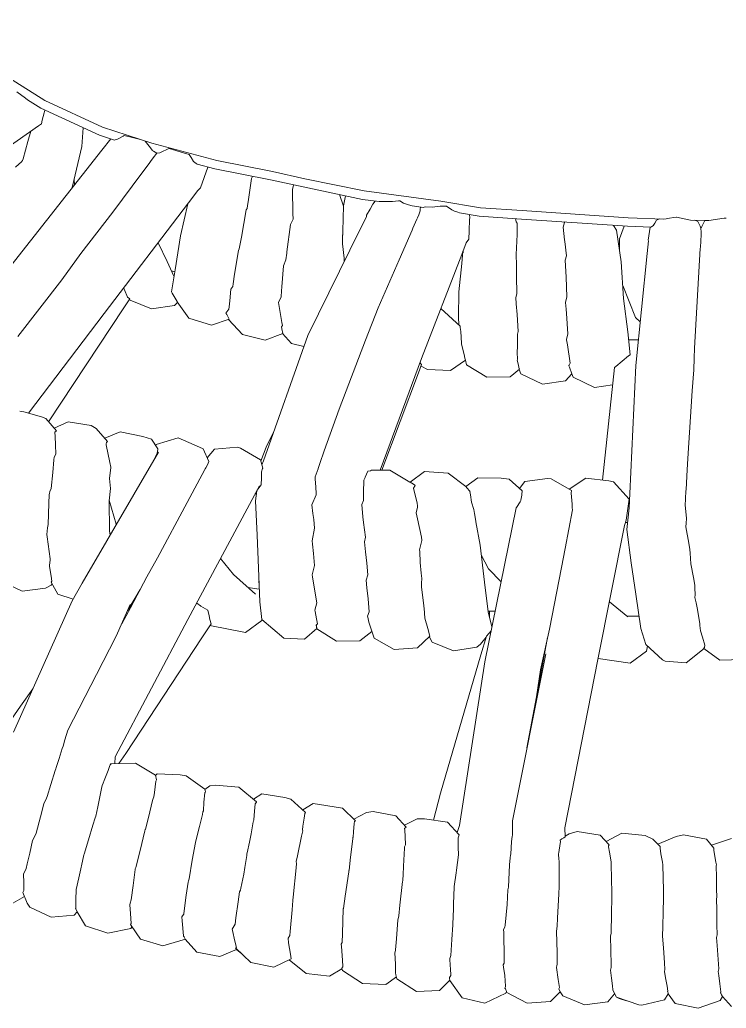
# Model space of a CAD drawing. Header units: centimetres. Extents: x 5488 to 20269, y -31398 to -19684.
# Drawn here: x 16846.14 to 16859.23, y -23191.35 to -23173.01 of the extents above; entities that cross this region are included whole.
import ezdxf

# ---------------------------------------------------------------- set-up
doc = ezdxf.new("R2010")
doc.units = ezdxf.units.CM
doc.layers.add('xxx_Auto_Tefris_Tefris', color=32, linetype='Continuous', lineweight=15)

# ---------------------------------------------------------------- blocks, each defined once
blk = doc.blocks.new('trtetre')
at = {"color": 0, "linetype": 'ByBlock'}
for points in [[(429.103, 79.625), (428.694, 79.484)], [(429.103, 79.625), (429.53, 79.537)], [(428.488, 79.593), (428.654, 79.406)], [(428.653, 79.405), (428.694, 79.484)], [(429.53, 79.537), (429.659, 79.36)], [(429.658, 79.358), (429.73, 79.466)], [(429.73, 79.466), (430.151, 79.566)], [(430.151, 79.566), (430.207, 79.564)], [(430.617, 79.422), (430.207, 79.564)], [(430.57, 79.447), (430.431, 79.487)], [(430.57, 79.447), (430.617, 79.422)], [(430.617, 79.422), (430.689, 79.292)], [(430.654, 79.355), (430.781, 79.505)], [(430.781, 79.505), (431.212, 79.563)], [(431.212, 79.563), (431.612, 79.394)], [(431.661, 79.322), (431.844, 79.5)], [(431.844, 79.5), (432.276, 79.53)], [(432.276, 79.53), (432.662, 79.326)], [(432.67, 79.347), (433.06, 79.53)], [(433.06, 79.53), (433.478, 79.434)], [(433.478, 79.434), (433.708, 79.111)], [(428.669, 79.374), (428.653, 79.405)], [(428.685, 79.345), (428.669, 79.374)], [(428.688, 79.337), (428.684, 79.322)], [(428.703, 79.173), (428.684, 79.322)], [(428.685, 79.345), (428.688, 79.337)], [(429.661, 79.341), (429.658, 79.358)], [(429.668, 79.325), (429.661, 79.341)], [(429.671, 79.317), (429.665, 79.307)], [(429.681, 79.218), (429.665, 79.307)], [(429.668, 79.325), (429.67, 79.317)], [(430.689, 79.292), (430.686, 79.284)], [(430.695, 79.208), (430.686, 79.284)], [(431.612, 79.394), (431.664, 79.318)], [(431.688, 79.264), (431.664, 79.318)], [(431.683, 79.253), (431.677, 79.242)], [(431.697, 79.093), (431.677, 79.242)], [(431.688, 79.264), (431.683, 79.253)], [(432.657, 79.313), (432.67, 79.347)], [(432.677, 79.265), (432.657, 79.313)], [(432.675, 79.223), (432.679, 79.24)], [(432.677, 79.265), (432.681, 79.259)], [(432.69, 79.25), (432.679, 79.24)], [(432.681, 79.259), (432.69, 79.25)], [(433.705, 79.107), (433.898, 79.293)], [(433.898, 79.293), (434.327, 79.315)], [(434.327, 79.315), (434.688, 79.081)], [(428.722, 79.018), (428.703, 79.173)], [(429.707, 79.061), (429.681, 79.218)], [(429.707, 79.061), (429.726, 78.943)], [(430.711, 79.068), (430.695, 79.208)], [(430.711, 79.068), (430.729, 78.92)], [(431.697, 79.093), (431.728, 78.87)], [(432.675, 79.223), (432.674, 79.216)], [(432.69, 79.018), (432.674, 79.216)], [(433.715, 79.056), (433.691, 79.016)], [(433.712, 79.079), (433.705, 79.107)], [(433.712, 79.079), (433.715, 79.069)], [(433.715, 79.069), (433.715, 79.056)], [(434.688, 79.081), (434.701, 79.028)], [(434.697, 79.044), (434.895, 79.185)], [(434.895, 79.185), (435.329, 79.166)], [(435.329, 79.166), (435.697, 78.927)], [(428.722, 79.018), (428.731, 78.946)], [(428.731, 78.946), (428.723, 78.896)], [(428.736, 78.721), (428.723, 78.896)], [(429.726, 78.943), (429.721, 78.904)], [(429.731, 78.78), (429.721, 78.904)], [(430.729, 78.92), (430.719, 78.871)], [(430.72, 78.821), (430.719, 78.871)], [(431.728, 78.87), (431.722, 78.833)], [(432.69, 79.017), (432.711, 78.865)], [(433.697, 78.886), (433.691, 79.016)], [(433.697, 78.886), (433.7, 78.841)], [(434.706, 79.004), (434.701, 79.028)], [(434.706, 79.004), (434.714, 78.968)], [(434.714, 78.969), (434.712, 78.965)], [(434.712, 78.958), (434.712, 78.965)], [(434.717, 78.806), (434.712, 78.958)], [(435.711, 78.882), (435.693, 78.858)], [(435.697, 78.927), (435.713, 78.885)], [(435.709, 78.896), (435.939, 79.029)], [(435.711, 78.882), (435.713, 78.885)], [(435.939, 79.029), (436.37, 78.979)], [(436.37, 78.979), (436.686, 78.725)], [(428.753, 78.458), (428.736, 78.721)], [(429.749, 78.507), (429.731, 78.78)], [(430.723, 78.546), (430.72, 78.821)], [(431.722, 78.833), (431.719, 78.812)], [(431.721, 78.594), (431.719, 78.812)], [(432.698, 78.695), (432.7, 78.775)], [(432.698, 78.695), (432.709, 78.219)], [(432.7, 78.779), (432.701, 78.788)], [(432.7, 78.779), (432.7, 78.775)], [(432.717, 78.819), (432.701, 78.788)], [(432.711, 78.865), (432.717, 78.819)], [(433.706, 78.703), (433.689, 78.649)], [(433.7, 78.841), (433.706, 78.703)], [(434.717, 78.806), (434.725, 78.596)], [(435.693, 78.858), (435.69, 78.853)], [(435.694, 78.85), (435.69, 78.853)], [(435.697, 78.73), (435.694, 78.85)], [(435.697, 78.73), (435.717, 78.477)], [(436.97, 78.862), (436.647, 78.706)], [(436.659, 78.622), (436.647, 78.706)], [(436.97, 78.862), (437.395, 78.779)], [(437.395, 78.779), (437.682, 78.507)], [(429.749, 78.507), (429.766, 78.29)], [(430.723, 78.546), (430.729, 78.285)], [(431.721, 78.594), (431.729, 78.194)], [(433.676, 78.449), (433.689, 78.649)], [(434.696, 78.34), (434.712, 78.539)], [(434.714, 78.552), (434.712, 78.539)], [(434.725, 78.596), (434.714, 78.552)], [(436.659, 78.622), (436.696, 78.414)], [(437.566, 78.617), (437.662, 78.532)], [(437.661, 78.532), (437.97, 78.665)], [(437.666, 78.525), (437.661, 78.532)], [(437.682, 78.507), (437.664, 78.495)], [(437.666, 78.525), (437.675, 78.514)], [(438.395, 78.586), (437.97, 78.665)], [(438.395, 78.586), (438.613, 78.341)], [(428.753, 78.458), (428.763, 78.314)], [(433.671, 78.351), (433.655, 78.08)], [(433.676, 78.449), (433.671, 78.351)], [(434.696, 78.34), (434.67, 77.982)], [(435.7, 78.238), (435.706, 78.403)], [(435.72, 78.433), (435.706, 78.403)], [(435.717, 78.477), (435.72, 78.433)], [(436.705, 78.327), (436.672, 78.274)], [(436.696, 78.414), (436.705, 78.327)], [(437.691, 78.378), (437.664, 78.495)], [(437.691, 78.378), (437.738, 78.185)], [(438.608, 78.346), (439.026, 78.465)], [(438.613, 78.341), (438.63, 78.309)], [(439.026, 78.465), (439.442, 78.344)], [(439.442, 78.344), (439.618, 78.092)], [(428.763, 78.314), (428.754, 78.265)], [(428.757, 78.077), (428.754, 78.265)], [(429.759, 78.111), (429.765, 78.288)], [(429.766, 78.29), (429.765, 78.288)], [(430.711, 77.877), (430.718, 78.217)], [(430.729, 78.285), (430.718, 78.231)], [(430.718, 78.217), (430.718, 78.231)], [(431.717, 78.101), (431.729, 78.194)], [(432.71, 78.162), (432.688, 78.122)], [(432.709, 78.219), (432.71, 78.162)], [(435.7, 78.238), (435.686, 77.781)], [(436.665, 78.203), (436.631, 77.8)], [(436.665, 78.203), (436.672, 78.274)], [(437.744, 78.155), (437.688, 78.068)], [(437.738, 78.185), (437.744, 78.155)], [(438.63, 78.309), (438.632, 78.301)], [(438.646, 78.285), (438.632, 78.301)], [(438.646, 78.281), (438.646, 78.285)], [(438.646, 78.281), (438.669, 78.005)], [(439.603, 78.114), (439.624, 78.144)], [(439.624, 78.144), (440.047, 78.235)], [(440.047, 78.235), (440.46, 78.097)], [(428.76, 77.803), (428.757, 78.077)], [(429.751, 77.834), (429.759, 78.111)], [(431.709, 77.954), (431.686, 77.499)], [(431.709, 77.954), (431.717, 78.101)], [(432.684, 78.085), (432.648, 77.7)], [(432.684, 78.085), (432.688, 78.122)], [(433.642, 77.778), (433.652, 78.068)], [(433.655, 78.08), (433.652, 78.068)], [(434.67, 77.982), (434.66, 77.943)], [(437.673, 77.95), (437.688, 78.068)], [(438.669, 78.005), (438.675, 77.931)], [(439.625, 78.071), (439.614, 78.053)], [(439.629, 77.869), (439.614, 78.053)], [(439.626, 78.072), (439.618, 78.092)], [(440.46, 78.097), (440.616, 77.833)], [(428.76, 77.803), (428.763, 77.588)], [(429.751, 77.834), (429.745, 77.583)], [(430.711, 77.877), (430.707, 77.558)], [(433.642, 77.778), (433.64, 77.685)], [(434.632, 77.712), (434.655, 77.91)], [(434.655, 77.91), (434.66, 77.943)], [(435.648, 77.547), (435.682, 77.772)], [(435.686, 77.779), (435.682, 77.772)], [(435.686, 77.78), (435.686, 77.779)], [(436.631, 77.8), (436.619, 77.627)], [(437.673, 77.95), (437.631, 77.653)], [(438.593, 77.528), (438.64, 77.869)], [(438.642, 77.877), (438.64, 77.869)], [(438.642, 77.877), (438.645, 77.888)], [(438.675, 77.931), (438.645, 77.888)], [(439.64, 77.704), (439.629, 77.869)], [(440.615, 77.833), (440.67, 77.898)], [(440.616, 77.833), (440.67, 77.898)], [(440.636, 77.791), (440.616, 77.833)], [(440.641, 77.78), (440.636, 77.79)], [(440.639, 77.561), (440.642, 77.767)], [(440.641, 77.78), (440.645, 77.773)], [(440.645, 77.773), (440.642, 77.767)], [(440.67, 77.898), (441.1, 77.933)], [(441.1, 77.933), (441.494, 77.748)], [(428.763, 77.588), (428.761, 77.573)], [(432.639, 77.567), (432.648, 77.7)], [(433.64, 77.685), (433.629, 77.378)], [(434.632, 77.712), (434.583, 77.273)], [(436.61, 77.565), (436.616, 77.622)], [(436.619, 77.627), (436.616, 77.622)], [(437.631, 77.653), (437.609, 77.465)], [(439.58, 77.349), (439.615, 77.616)], [(439.632, 77.677), (439.615, 77.616)], [(439.632, 77.677), (439.64, 77.704)], [(441.494, 77.748), (441.543, 77.677)], [(441.543, 77.677), (441.624, 77.475)], [(441.593, 77.55), (441.85, 77.702)], [(428.762, 77.402), (428.761, 77.573)], [(428.765, 77.192), (428.762, 77.402)], [(429.747, 77.571), (429.745, 77.583)], [(429.749, 77.449), (429.747, 77.571)], [(429.756, 77.193), (429.749, 77.449)], [(430.707, 77.558), (430.702, 77.522)], [(430.702, 77.504), (430.702, 77.522)], [(430.712, 77.204), (430.702, 77.504)], [(431.683, 77.387), (431.687, 77.481)], [(431.687, 77.481), (431.686, 77.499)], [(432.624, 77.404), (432.619, 77.379)], [(432.624, 77.404), (432.63, 77.427)], [(432.63, 77.427), (432.639, 77.567)], [(435.648, 77.547), (435.581, 77.092)], [(436.61, 77.565), (436.556, 77.017)], [(437.583, 77.399), (437.59, 77.433)], [(437.609, 77.465), (437.59, 77.433)], [(438.56, 77.285), (438.593, 77.528)], [(440.634, 77.413), (440.626, 77.394)], [(440.636, 77.474), (440.634, 77.413)], [(440.636, 77.474), (440.639, 77.561)], [(441.624, 77.475), (441.607, 77.439)], [(441.608, 77.376), (441.607, 77.439)], [(431.682, 77.305), (431.68, 76.912)], [(431.682, 77.305), (431.683, 77.387)], [(432.599, 76.964), (432.619, 77.379)], [(433.591, 77.113), (433.626, 77.369)], [(433.629, 77.378), (433.626, 77.369)], [(434.574, 77.149), (434.577, 77.241)], [(434.579, 77.246), (434.577, 77.241)], [(434.581, 77.263), (434.579, 77.246)], [(434.583, 77.273), (434.581, 77.263)], [(437.583, 77.399), (437.529, 77.136)], [(438.482, 76.88), (438.542, 77.222)], [(438.553, 77.263), (438.542, 77.222)], [(438.553, 77.263), (438.56, 77.285)], [(439.542, 77.053), (439.58, 77.349)], [(440.562, 77.095), (440.626, 77.394)], [(441.608, 77.293), (441.608, 77.376)], [(441.608, 77.293), (441.609, 77.137)], [(428.765, 77.192), (428.768, 76.985)], [(429.756, 77.193), (429.762, 76.975)], [(430.712, 77.204), (430.72, 76.971)], [(433.584, 77.061), (433.548, 76.778)], [(433.591, 77.113), (433.584, 77.061)], [(434.565, 76.986), (434.574, 77.151)], [(435.554, 76.875), (435.577, 77.07)], [(435.581, 77.092), (435.578, 77.07)], [(437.509, 77.013), (437.529, 77.136)], [(439.54, 77.041), (439.529, 77.011)], [(439.542, 77.053), (439.54, 77.041)], [(440.519, 76.897), (440.562, 77.095)], [(441.609, 77.137), (441.561, 77.03)], [(428.768, 76.985), (428.764, 76.966)], [(428.774, 76.912), (428.764, 76.966)], [(428.799, 76.773), (428.774, 76.912)], [(429.762, 76.975), (429.761, 76.966)], [(429.768, 76.917), (429.761, 76.966)], [(429.795, 76.758), (429.768, 76.917)], [(430.717, 76.934), (430.715, 76.911)], [(430.748, 76.729), (430.715, 76.911)], [(430.72, 76.971), (430.717, 76.934)], [(431.682, 76.891), (431.68, 76.912)], [(431.685, 76.864), (431.682, 76.891)], [(431.693, 76.759), (431.685, 76.864)], [(432.592, 76.832), (432.599, 76.964)], [(434.565, 76.986), (434.549, 76.655)], [(435.554, 76.875), (435.509, 76.477)], [(436.533, 76.798), (436.555, 76.904)], [(436.556, 77.017), (436.548, 76.939)], [(436.555, 76.904), (436.548, 76.939)], [(437.473, 76.792), (437.509, 77.013)], [(438.424, 76.547), (438.482, 76.88)], [(439.451, 76.701), (439.529, 77.011)], [(440.519, 76.897), (440.493, 76.779)], [(441.496, 76.747), (441.543, 76.948)], [(441.543, 76.948), (441.561, 77.03)], [(428.799, 76.773), (428.815, 76.69)], [(428.815, 76.69), (428.813, 76.66)], [(429.795, 76.758), (429.811, 76.655)], [(430.748, 76.729), (430.766, 76.628)], [(431.689, 76.733), (431.664, 76.567)], [(431.689, 76.733), (431.693, 76.759)], [(432.562, 76.53), (432.579, 76.769)], [(432.582, 76.786), (432.579, 76.769)], [(432.582, 76.786), (432.592, 76.832)], [(433.55, 76.77), (433.548, 76.778)], [(433.551, 76.645), (433.55, 76.77)], [(436.533, 76.798), (436.458, 76.434)], [(437.42, 76.543), (437.466, 76.741)], [(437.466, 76.741), (437.469, 76.762)], [(437.473, 76.792), (437.469, 76.762)], [(439.361, 76.334), (439.451, 76.701)], [(440.406, 76.5), (440.487, 76.765)], [(440.493, 76.779), (440.487, 76.765)], [(441.496, 76.747), (441.442, 76.511)], [(428.484, 76.478), (428.858, 76.598)], [(428.813, 76.66), (428.813, 76.652)], [(428.813, 76.652), (428.952, 76.485)], [(429.375, 76.406), (428.952, 76.485)], [(429.515, 76.439), (429.853, 76.581)], [(429.811, 76.654), (429.811, 76.63)], [(429.811, 76.63), (429.811, 76.624)], [(429.811, 76.624), (429.945, 76.485)], [(429.945, 76.485), (430.088, 76.422)], [(430.811, 76.528), (430.518, 76.375)], [(430.768, 76.614), (430.752, 76.59)], [(430.752, 76.59), (430.923, 76.412)], [(430.766, 76.628), (430.767, 76.623)], [(430.767, 76.623), (430.768, 76.614)], [(431.63, 76.482), (431.664, 76.504)], [(431.664, 76.567), (431.658, 76.537)], [(431.664, 76.504), (431.658, 76.537)], [(432.555, 76.438), (432.562, 76.53)], [(433.551, 76.645), (433.551, 76.582)], [(433.551, 76.582), (433.551, 76.462)], [(434.548, 76.627), (434.528, 76.595)], [(434.537, 76.439), (434.528, 76.595)], [(434.549, 76.644), (434.548, 76.627)], [(434.549, 76.655), (434.549, 76.644)], [(437.42, 76.543), (437.393, 76.386)], [(438.348, 76.251), (438.414, 76.521)], [(438.424, 76.547), (438.414, 76.521)], [(440.323, 76.227), (440.406, 76.5)], [(441.442, 76.511), (441.382, 76.396)], [(429.375, 76.406), (429.515, 76.439)], [(430.088, 76.422), (430.518, 76.375)], [(430.923, 76.412), (431.346, 76.346)], [(431.346, 76.346), (431.494, 76.389)], [(431.494, 76.389), (431.57, 76.429)], [(431.597, 76.462), (431.569, 76.442)], [(431.569, 76.442), (431.578, 76.277)], [(431.63, 76.482), (431.597, 76.462)], [(432.547, 76.411), (432.544, 76.401)], [(432.546, 76.166), (432.544, 76.401)], [(432.547, 76.411), (432.555, 76.438)], [(433.573, 76.367), (433.527, 76.232)], [(433.551, 76.462), (433.533, 76.41)], [(433.533, 76.41), (433.754, 76.175)], [(434.537, 76.439), (434.544, 76.318)], [(434.544, 76.318), (434.546, 76.289)], [(435.492, 76.35), (435.48, 76.194)], [(435.492, 76.35), (435.501, 76.452)], [(435.507, 76.459), (435.501, 76.452)], [(435.509, 76.477), (435.507, 76.459)], [(436.431, 76.249), (436.441, 76.313)], [(436.458, 76.434), (436.436, 76.331)], [(436.441, 76.313), (436.436, 76.331)], [(437.393, 76.386), (437.354, 76.168)], [(439.296, 76.085), (439.35, 76.301)], [(439.355, 76.311), (439.35, 76.301)], [(439.361, 76.334), (439.355, 76.311)], [(441.296, 76.075), (441.376, 76.374)], [(441.376, 76.374), (441.382, 76.396)], [(431.578, 76.277), (430.964, 73.155)], [(432.548, 76.146), (431.931, 73.047)], [(432.547, 76.161), (432.549, 76.148)], [(432.549, 76.148), (432.548, 76.146)], [(433.527, 76.232), (433.062, 73.198)], [(433.754, 76.175), (434.18, 76.111)], [(434.009, 76.136), (433.878, 75.635)], [(434.312, 76.111), (434.548, 76.23)], [(434.546, 76.289), (434.517, 76.264)], [(434.517, 76.264), (434.706, 76.055)], [(435.252, 75.994), (435.485, 76.118)], [(435.477, 76.162), (435.458, 76.145)], [(435.458, 76.145), (435.695, 75.911)], [(435.48, 76.194), (435.477, 76.162)], [(436.431, 76.249), (436.408, 76.095)], [(437.342, 76.126), (437.332, 75.97)], [(437.342, 76.126), (437.345, 76.151)], [(437.354, 76.168), (437.345, 76.151)], [(438.294, 76.03), (438.348, 76.251)], [(440.323, 76.227), (440.282, 76.092)], [(434.18, 76.111), (434.312, 76.111)], [(434.706, 76.055), (435.131, 75.972)], [(435.131, 75.972), (435.252, 75.994)], [(436.24, 75.827), (436.435, 75.944)], [(436.396, 76.009), (436.381, 75.991)], [(436.658, 75.746), (436.381, 75.991)], [(436.408, 76.095), (436.396, 76.009)], [(437.332, 75.97), (437.318, 75.834)], [(438.266, 75.803), (438.277, 75.963)], [(438.284, 75.983), (438.277, 75.963)], [(438.294, 76.03), (438.284, 75.983)], [(439.218, 75.77), (439.296, 76.085)], [(440.234, 75.89), (440.269, 76.064)], [(440.282, 76.092), (440.269, 76.064)], [(441.296, 76.075), (441.232, 75.832)], [(435.695, 75.911), (436.121, 75.843)], [(436.121, 75.843), (436.24, 75.827)], [(437.29, 75.796), (437.291, 75.799)], [(437.29, 75.796), (437.29, 75.795)], [(437.29, 75.796), (437.291, 75.792)], [(437.318, 75.834), (437.291, 75.799)], [(437.291, 75.792), (437.622, 75.523)], [(438.251, 75.629), (438.266, 75.803)], [(439.218, 75.77), (439.209, 75.733)], [(440.163, 75.545), (440.234, 75.89)], [(441.232, 75.832), (441.183, 75.73)], [(433.878, 75.635), (433.132, 73.07)], [(436.658, 75.746), (436.766, 75.712)], [(436.766, 75.712), (437.194, 75.648)], [(437.194, 75.648), (437.345, 75.748)], [(438.246, 75.62), (438.237, 75.609)], [(438.237, 75.608), (438.248, 75.562)], [(438.246, 75.62), (438.251, 75.629)], [(439.156, 75.412), (439.185, 75.621)], [(439.185, 75.621), (439.196, 75.704)], [(439.209, 75.733), (439.196, 75.704)], [(441.103, 75.473), (441.173, 75.698)], [(441.173, 75.698), (441.183, 75.73)], [(438.053, 75.484), (437.622, 75.523)], [(438.053, 75.484), (438.159, 75.498)], [(438.159, 75.498), (438.247, 75.565)], [(438.248, 75.562), (438.596, 75.314)], [(439.155, 75.41), (439.144, 75.384)], [(439.144, 75.384), (439.167, 75.303)], [(439.155, 75.41), (439.156, 75.412)], [(440.044, 75.211), (440.113, 75.399)], [(440.113, 75.399), (440.132, 75.447)], [(440.153, 75.491), (440.132, 75.447)], [(440.163, 75.545), (440.153, 75.491)], [(441.103, 75.473), (441.025, 75.212)], [(438.596, 75.314), (438.709, 75.291)], [(438.709, 75.291), (439.133, 75.278)], [(439.166, 75.308), (439.133, 75.278)], [(439.167, 75.303), (439.538, 75.079)], [(440.044, 75.211), (440.012, 75.121)], [(441.025, 75.212), (441.011, 75.182)], [(439.538, 75.079), (439.974, 75.087)], [(439.847, 75.084), (439.713, 74.899)], [(439.918, 75.086), (439.909, 74.96)], [(439.974, 75.087), (439.993, 75.088)], [(439.993, 75.088), (440.004, 75.109)], [(440.012, 75.121), (440.004, 75.11)], [(440.951, 74.991), (441.003, 75.156)], [(441.003, 75.156), (441.011, 75.182)], [(439.713, 74.899), (438.305, 72.753)], [(439.909, 74.96), (438.562, 72.411)], [(440.951, 74.991), (440.893, 74.808)], [(432.278, 74.792), (432.101, 73.846)], [(440.842, 74.646), (440.874, 74.759)], [(440.874, 74.759), (440.893, 74.808)], [(441.798, 74.505), (440.71, 72.065)], [(440.842, 74.646), (440.792, 74.466)], [(440.791, 74.464), (440.255, 73.433)], [(440.792, 74.466), (440.791, 74.464)], [(441.899, 74.363), (441.669, 74.021)], [(441.669, 74.021), (441.44, 73.701)], [(432.085, 73.743), (432.023, 73.422)], [(432.101, 73.846), (432.024, 73.346)], [(431.895, 72.748), (432.023, 73.422)], [(440.255, 73.433), (439.891, 72.722)], [(429.026, 72.977), (429.329, 73.215)], [(429.329, 73.215), (429.715, 73.186)], [(429.715, 73.186), (429.765, 73.16)], [(430.06, 73.002), (430.365, 73.222)], [(430.365, 73.222), (430.96, 73.138)], [(431.861, 72.591), (432.024, 73.346)], [(432.477, 70.338), (433.062, 73.198)], [(428.267, 73.157), (428.7, 73.165)], [(428.7, 73.165), (429.002, 72.948)], [(429.765, 73.16), (430.076, 72.877)], [(430.045, 72.905), (430.06, 73.002)], [(430.467, 70.668), (430.964, 73.155)], [(433.031, 72.722), (433.132, 73.07)], [(428.981, 72.887), (428.988, 72.933)], [(429.026, 72.742), (428.981, 72.887)], [(428.997, 72.944), (428.988, 72.933)], [(429.002, 72.948), (428.997, 72.944)], [(429.026, 72.977), (429.001, 72.948)], [(430.076, 72.877), (430.164, 72.58)], [(433.036, 72.739), (433.142, 72.867)], [(433.142, 72.867), (433.209, 72.928)], [(433.639, 72.996), (433.209, 72.928)], [(433.639, 72.996), (434.038, 72.834)], [(434.038, 72.834), (434.088, 72.729)], [(434.078, 72.719), (434.305, 72.94)], [(434.305, 72.94), (434.737, 72.966)], [(435.11, 72.755), (434.737, 72.966)], [(429.062, 72.621), (429.026, 72.742)], [(432.944, 72.621), (433.031, 72.722)], [(434.117, 72.581), (434.078, 72.719)], [(435.11, 72.755), (435.21, 72.463)], [(435.152, 72.634), (435.374, 72.805)], [(435.374, 72.805), (435.807, 72.812)], [(435.807, 72.812), (436.171, 72.582)], [(436.172, 72.577), (436.4, 72.776)], [(436.4, 72.776), (436.785, 72.759)], [(436.785, 72.759), (437.191, 72.412)], [(437.195, 72.43), (437.495, 72.652)], [(437.495, 72.652), (438.154, 72.523)], [(438.133, 72.492), (438.305, 72.753)], [(439.891, 72.722), (439.632, 72.134)], [(429.072, 72.524), (429.062, 72.621)], [(429.072, 72.524), (429.075, 72.489)], [(429.125, 72.196), (429.075, 72.489)], [(430.164, 72.58), (430.258, 71.94)], [(431.638, 71.445), (431.861, 72.591)], [(432.929, 72.546), (432.996, 72.268)], [(434.117, 72.581), (434.174, 72.386)], [(435.21, 72.463), (435.229, 72.368)], [(436.183, 72.515), (436.161, 72.492)], [(436.179, 72.398), (436.161, 72.491)], [(436.171, 72.582), (436.183, 72.515)], [(436.182, 72.527), (436.171, 72.582)], [(436.182, 72.527), (436.181, 72.523)], [(438.158, 72.41), (438.133, 72.492)], [(439.791, 72.495), (439.63, 72.197)], [(430.429, 72.348), (430.198, 72.348)], [(430.408, 72.365), (430.75, 72.086)], [(432.971, 72.297), (432.97, 72.255)], [(432.971, 72.297), (432.973, 72.354)], [(432.973, 72.354), (432.974, 72.358)], [(432.996, 72.268), (433.066, 71.716)], [(434.174, 72.386), (434.175, 72.297)], [(434.175, 72.297), (434.175, 72.281)], [(434.191, 72.154), (434.175, 72.281)], [(435.232, 72.348), (435.205, 72.269)], [(435.223, 72.029), (435.205, 72.269)], [(435.229, 72.368), (435.232, 72.348)], [(436.179, 72.398), (436.203, 72.265)], [(436.203, 72.265), (436.209, 72.236)], [(437.195, 72.43), (437.189, 72.413)], [(437.191, 72.412), (437.229, 72.083)], [(437.238, 69.934), (438.562, 72.411)], [(438.171, 72.343), (438.158, 72.41)], [(438.171, 72.343), (438.191, 72.237)], [(429.14, 72.104), (429.125, 72.196)], [(429.14, 72.104), (429.164, 72.001)], [(432.87, 72.26), (432.998, 72.254)], [(434.191, 72.154), (434.235, 71.809)], [(436.209, 72.236), (436.175, 72.102)], [(436.203, 71.925), (436.175, 72.102)], [(437.229, 72.083), (437.256, 71.457)], [(437.229, 72.083), (437.245, 71.775)], [(438.322, 72.167), (438.191, 72.237)], [(438.331, 72.16), (438.322, 72.167)], [(438.331, 72.16), (438.401, 72.108)], [(439.325, 71.617), (439.63, 72.197)], [(439.45, 71.855), (439.682, 72.248)], [(429.164, 72.001), (429.159, 71.956)], [(429.165, 71.825), (429.159, 71.956)], [(430.258, 71.94), (430.346, 71.363)], [(435.223, 72.029), (435.245, 71.822)], [(436.203, 71.925), (436.253, 71.618)], [(437.313, 71.939), (437.721, 71.579)], [(440.524, 71.737), (440.71, 72.065)], [(440.693, 72.034), (440.973, 71.94)], [(440.973, 71.94), (441.098, 71.719)], [(429.165, 71.825), (429.166, 71.773)], [(429.192, 71.632), (429.166, 71.773)], [(433.066, 71.716), (433.148, 71.035)], [(434.231, 71.737), (434.229, 71.654)], [(434.235, 71.809), (434.231, 71.737)], [(435.245, 71.822), (435.258, 71.681)], [(437.241, 71.85), (437.453, 71.816)], [(437.245, 71.775), (437.246, 71.698)], [(439.108, 69.305), (440.524, 71.737)], [(441.081, 71.749), (441.101, 71.774)], [(441.098, 71.719), (441.087, 71.702)], [(441.101, 71.774), (441.204, 71.831)], [(441.636, 71.883), (441.204, 71.831)], [(441.636, 71.883), (442.026, 71.699)], [(429.242, 71.376), (429.192, 71.632)], [(432.758, 71.711), (432.992, 71.472)], [(434.238, 71.551), (434.229, 71.654)], [(434.238, 71.551), (434.257, 71.353)], [(435.258, 71.681), (435.228, 71.583)], [(435.247, 71.369), (435.228, 71.583)], [(436.259, 71.581), (436.217, 71.409)], [(436.253, 71.618), (436.259, 71.581)], [(437.721, 71.579), (437.957, 71.278)], [(439.325, 71.617), (439.126, 71.268)], [(441.098, 71.608), (441.087, 71.702)], [(441.127, 71.43), (441.098, 71.608)], [(429.255, 71.18), (429.242, 71.376)], [(430.346, 71.363), (430.426, 70.742)], [(431.571, 71.093), (431.638, 71.445)], [(432.992, 71.472), (433.127, 71.213)], [(434.257, 71.353), (434.267, 71.15)], [(435.247, 71.369), (435.271, 71.155)], [(436.238, 71.188), (436.217, 71.409)], [(437.256, 71.457), (437.282, 70.845)], [(441.13, 71.412), (441.12, 71.306)], [(441.127, 71.43), (441.13, 71.412)], [(429.255, 71.18), (429.26, 71.111)], [(436.238, 71.188), (436.256, 71.016)], [(439.126, 71.268), (438.578, 70.243)], [(441.12, 71.306), (441.118, 71.289)], [(441.175, 70.876), (441.118, 71.289)], [(429.28, 70.998), (429.26, 71.111)], [(429.334, 70.692), (429.28, 70.998)], [(431.571, 71.093), (431.436, 70.378)], [(433.148, 71.035), (433.223, 70.602)], [(434.268, 71.12), (434.227, 70.947)], [(434.267, 71.15), (434.268, 71.12)], [(435.271, 71.155), (435.291, 70.972)], [(436.256, 71.016), (436.261, 70.949)], [(434.227, 70.947), (434.227, 70.933)], [(434.227, 70.935), (434.227, 70.934)], [(434.233, 70.891), (434.227, 70.934)], [(434.233, 70.887), (434.307, 70.546)], [(435.291, 70.972), (435.274, 70.881)], [(435.306, 70.61), (435.274, 70.881)], [(436.261, 70.949), (436.214, 70.714)], [(437.282, 70.845), (437.308, 70.212)], [(440.007, 70.849), (440.017, 70.765)], [(441.181, 70.837), (441.165, 70.709)], [(441.175, 70.876), (441.181, 70.837)], [(429.327, 70.623), (429.32, 70.537)], [(429.327, 70.623), (429.334, 70.692)], [(430.426, 70.742), (430.384, 70.337)], [(430.467, 70.668), (430.438, 70.566)], [(436.231, 70.559), (436.214, 70.714)], [(439.894, 70.644), (439.891, 70.65)], [(439.894, 70.644), (440.021, 70.2)], [(440.017, 70.765), (440.022, 70.211)], [(441.143, 70.259), (441.157, 70.647)], [(441.165, 70.709), (441.157, 70.647)], [(429.331, 70.408), (429.32, 70.537)], [(430.438, 70.566), (430.386, 70.176)], [(430.451, 70.613), (430.413, 70.613)], [(433.223, 70.602), (433.225, 70.596)], [(433.225, 70.596), (433.226, 70.588)], [(433.226, 70.588), (433.251, 70.442)], [(433.251, 70.442), (433.26, 70.373)], [(434.307, 70.546), (434.33, 70.43)], [(435.306, 70.61), (435.318, 70.508)], [(435.318, 70.508), (435.339, 70.28)], [(436.231, 70.559), (436.246, 70.443)], [(436.246, 70.443), (436.264, 70.282)], [(429.337, 70.354), (429.331, 70.408)], [(429.337, 70.354), (429.347, 70.283)], [(429.343, 70.247), (429.347, 70.283)], [(430.384, 70.337), (430.372, 70.073)], [(431.436, 70.378), (431.437, 70.339)], [(431.441, 70.274), (431.437, 70.339)], [(431.459, 70.068), (431.441, 70.274)], [(432.472, 70.331), (432.404, 70.231)], [(432.477, 70.338), (432.472, 70.331)], [(433.26, 70.373), (433.304, 70.236)], [(434.33, 70.43), (434.306, 70.329)], [(434.307, 70.316), (434.306, 70.328)], [(434.307, 70.316), (434.308, 70.31)], [(434.315, 70.248), (434.308, 70.31)], [(434.315, 70.247), (434.364, 70.058)], [(435.339, 70.28), (435.308, 70.205)], [(436.264, 70.282), (436.187, 70.096)], [(441.143, 70.259), (441.137, 70.094)], [(429.338, 70.164), (429.33, 70.031)], [(429.338, 70.164), (429.342, 70.221)], [(429.342, 70.221), (429.343, 70.247)], [(430.262, 67.7), (430.372, 70.073)], [(430.386, 70.176), (430.676, 69.859)], [(431.457, 70.054), (431.459, 70.068)], [(432.376, 70.095), (432.368, 70.022)], [(432.376, 70.106), (432.389, 70.197)], [(432.376, 70.095), (432.376, 70.106)], [(432.396, 70.216), (432.389, 70.203)], [(432.389, 70.197), (432.389, 70.203)], [(432.396, 70.216), (432.404, 70.231)], [(433.304, 70.236), (433.325, 70.099)], [(433.325, 70.099), (433.336, 70.039)], [(435.308, 70.085), (435.308, 70.205)], [(435.308, 70.085), (435.308, 70.053)], [(436.186, 70.086), (436.187, 70.096)], [(436.186, 70.086), (436.186, 70.08)], [(436.195, 69.95), (436.186, 70.08)], [(437.308, 70.212), (437.288, 70.027)], [(437.315, 70.078), (437.291, 70.054)], [(437.294, 70.083), (437.316, 70.08)], [(438.578, 70.243), (438.249, 69.631)], [(440.022, 70.211), (440, 69.978)], [(441.132, 70.075), (441.124, 70.038)], [(441.137, 70.094), (441.132, 70.075)], [(429.307, 69.632), (429.329, 70.001)], [(429.33, 70.031), (429.329, 70.001)], [(431.186, 69.792), (431.496, 69.995)], [(431.453, 70.034), (431.452, 70.03)], [(431.452, 70.03), (431.455, 70.019)], [(431.453, 70.034), (431.457, 70.05)], [(431.455, 70.019), (431.828, 69.803)], [(431.457, 70.05), (431.457, 70.054)], [(432.317, 69.851), (432.416, 69.978)], [(432.605, 69.808), (432.368, 70.022)], [(433.188, 69.781), (433.41, 69.944)], [(433.336, 70.039), (433.333, 70.034)], [(433.341, 70.025), (433.333, 70.034)], [(433.341, 70.025), (433.387, 69.972)], [(433.387, 69.972), (433.41, 69.944)], [(433.41, 69.944), (433.741, 69.697)], [(434.351, 69.926), (434.352, 69.923)], [(434.382, 69.975), (434.352, 69.928)], [(434.352, 69.927), (434.352, 69.928)], [(434.352, 69.923), (434.364, 69.915)], [(434.364, 70.058), (434.382, 69.975)], [(434.364, 69.915), (434.411, 69.885)], [(434.411, 69.885), (434.444, 69.865)], [(435.308, 70.053), (435.305, 69.829)], [(436.207, 69.809), (436.195, 69.95)], [(437.2, 69.783), (437.203, 69.916)], [(437.203, 69.916), (437.278, 70.009)], [(440, 69.978), (440.017, 69.796)], [(441.069, 69.687), (441.099, 69.984)], [(441.124, 70.038), (441.099, 69.984)], [(430.879, 69.828), (430.658, 67.736)], [(430.676, 69.859), (430.762, 69.841)], [(430.762, 69.841), (431.186, 69.792)], [(431.828, 69.803), (431.896, 69.794)], [(431.896, 69.794), (432.317, 69.851)], [(432.605, 69.808), (432.755, 69.789)], [(432.755, 69.789), (433.188, 69.781)], [(434.176, 69.668), (433.741, 69.697)], [(434.176, 69.668), (434.444, 69.865)], [(434.443, 69.864), (434.448, 69.861)], [(434.448, 69.861), (434.821, 69.639)], [(435.275, 69.769), (435.225, 69.661)], [(435.278, 69.776), (435.275, 69.769)], [(435.278, 69.776), (435.293, 69.811)], [(435.305, 69.829), (435.293, 69.811)], [(436.151, 69.614), (436.204, 69.765)], [(436.203, 69.787), (436.207, 69.809)], [(436.204, 69.765), (436.203, 69.787)], [(437.2, 69.783), (437.202, 69.672)], [(440.017, 69.796), (439.994, 69.59)], [(429.295, 69.423), (429.307, 69.632)], [(434.231, 67.57), (434.997, 69.641)], [(434.966, 69.641), (434.287, 67.833)], [(434.821, 69.639), (435.161, 69.643)], [(435.161, 69.643), (435.176, 69.654)], [(435.225, 69.661), (435.176, 69.654)], [(436.035, 69.282), (436.116, 69.514)], [(436.136, 69.571), (436.116, 69.514)], [(436.15, 69.612), (436.136, 69.571)], [(436.15, 69.612), (436.151, 69.614)], [(437.191, 69.543), (437.164, 69.469)], [(437.178, 69.609), (437.174, 69.601)], [(437.174, 69.601), (437.217, 69.451)], [(437.178, 69.609), (437.202, 69.672)], [(438.199, 69.539), (438.173, 69.48)], [(438.232, 69.597), (438.199, 69.539)], [(438.232, 69.597), (438.243, 69.617)], [(438.243, 69.617), (438.249, 69.631)], [(439.994, 69.587), (439.994, 69.59)], [(440.012, 69.498), (439.994, 69.587)], [(441.069, 69.687), (441.047, 69.449)], [(429.295, 69.423), (429.217, 68.17)], [(436.339, 67.139), (437.164, 69.469)], [(437.111, 69.214), (437.21, 69.475)], [(437.217, 69.451), (437.587, 69.23)], [(438.068, 69.252), (438.205, 69.412)], [(438.173, 69.48), (438.279, 69.248)], [(439.162, 69.387), (439.136, 69.326)], [(439.179, 69.423), (439.162, 69.387)], [(439.179, 69.423), (439.191, 69.447)], [(440.012, 69.498), (440.077, 69.173)], [(441.042, 69.398), (441.014, 69.345)], [(441.016, 69.169), (441.014, 69.345)], [(441.047, 69.449), (441.042, 69.398)], [(435.761, 68.507), (436.035, 69.282)], [(437.111, 69.214), (436.971, 68.923)], [(437.587, 69.23), (437.647, 69.212)], [(437.647, 69.212), (438.068, 69.252)], [(438.279, 69.248), (438.351, 69.211)], [(438.351, 69.211), (438.746, 69.042)], [(438.746, 69.042), (439.151, 69.166)], [(439.123, 69.26), (439.122, 69.242)], [(439.122, 69.242), (439.241, 69.063)], [(439.129, 69.286), (439.123, 69.26)], [(439.129, 69.286), (439.136, 69.326)], [(439.151, 69.166), (439.16, 69.185)], [(440.076, 69.155), (440.074, 69.13)], [(440.077, 69.173), (440.076, 69.155)], [(441.016, 69.169), (441.024, 69.017)], [(439.241, 69.063), (439.399, 69.013)], [(439.399, 69.013), (439.82, 68.931)], [(439.82, 68.931), (440.105, 69.05)], [(440.074, 69.13), (440.051, 69.111)], [(440.266, 68.869), (440.051, 69.111)], [(441.024, 69.017), (441.029, 68.934)], [(440.266, 68.869), (440.355, 68.811)], [(440.355, 68.811), (440.785, 68.747)], [(440.785, 68.747), (441.041, 68.864)], [(441.029, 68.934), (441, 68.912)], [(441, 68.912), (441.196, 68.685)], [(441.146, 68.742), (439.754, 66.63)], [(441.196, 68.685), (441.277, 68.651)], [(441.605, 68.561), (441.277, 68.651)], [(435.274, 67.226), (435.761, 68.507)], [(440.113, 66.736), (441.518, 68.585)], [(441.643, 68.552), (441.605, 68.561)], [(441.68, 68.545), (441.643, 68.552)], [(429.186, 67.779), (429.217, 68.17)], [(431.026, 68.109), (430.691, 68.057)], [(431.42, 67.915), (431.026, 68.109)], [(431.42, 67.915), (431.444, 67.854)], [(431.565, 67.982), (431.444, 67.854)], [(431.993, 68.043), (431.565, 67.982)], [(432.391, 67.853), (431.993, 68.043)], [(432.588, 67.912), (432.419, 67.769)], [(433.024, 67.913), (432.588, 67.912)], [(433.397, 67.685), (433.024, 67.913)], [(429.186, 67.779), (429.181, 67.565)], [(430.262, 67.7), (430.051, 65.619)], [(430.633, 67.716), (430.395, 67.522)], [(430.633, 67.716), (430.657, 67.735)], [(431.444, 67.854), (431.49, 67.731)], [(431.476, 67.653), (431.498, 67.691)], [(431.49, 67.731), (431.5, 67.705)], [(431.499, 67.7), (431.498, 67.692)], [(431.499, 67.7), (431.5, 67.705)], [(432.42, 67.77), (432.391, 67.853)], [(432.42, 67.76), (432.419, 67.769)], [(432.42, 67.76), (432.441, 67.667)], [(433.42, 67.602), (433.397, 67.685)], [(433.697, 67.789), (433.418, 67.601)], [(434.124, 67.774), (433.697, 67.789)], [(434.242, 67.712), (434.124, 67.774)], [(434.231, 67.682), (434.287, 67.833)], [(434.243, 67.668), (434.231, 67.682)], [(429.17, 67.378), (429.181, 67.565)], [(430.395, 67.522), (430.367, 67.499)], [(430.411, 67.076), (430.367, 67.499)], [(431.529, 67.317), (431.476, 67.653)], [(432.441, 67.667), (432.458, 67.597)], [(432.454, 67.585), (432.453, 67.578)], [(432.453, 67.578), (432.458, 67.463)], [(432.454, 67.585), (432.458, 67.597)], [(433.418, 67.601), (433.427, 67.56)], [(433.427, 67.56), (433.442, 67.496)], [(434.231, 67.57), (433.488, 65.637)], [(434.26, 67.648), (434.243, 67.668)], [(429.17, 67.378), (429.064, 65.528)], [(431.546, 67.224), (431.529, 67.317)], [(432.452, 67.334), (432.458, 67.463)], [(432.454, 67.16), (432.452, 67.334)], [(433.442, 67.496), (433.49, 67.303)], [(436.642, 67.288), (436.412, 67.345)], [(430.395, 67.222), (430.214, 67.223)], [(431.518, 67.113), (431.546, 67.219)], [(431.546, 67.224), (431.546, 67.22)], [(432.454, 67.16), (432.454, 67.117)], [(433.492, 67.29), (433.49, 67.303)], [(433.506, 67.061), (433.492, 67.29)], [(435.274, 67.226), (435.037, 66.627)], [(436.339, 67.139), (435.361, 65.159)], [(436.808, 67.106), (436.642, 67.288)], [(437.132, 67.23), (436.806, 67.105)], [(437.132, 67.23), (437.553, 67.125)], [(440.901, 66.112), (441.719, 67.162)], [(430.486, 66.454), (430.411, 67.076)], [(431.547, 66.732), (431.518, 67.113)], [(432.439, 67.07), (432.454, 67.117)], [(432.461, 66.752), (432.439, 67.07)], [(433.506, 67.061), (433.508, 67.039)], [(433.508, 67.039), (433.516, 66.987)], [(433.519, 66.969), (433.516, 66.987)], [(433.874, 66.641), (433.519, 66.969)], [(436.811, 67.076), (436.806, 67.105)], [(436.81, 66.957), (436.828, 66.98)], [(436.82, 66.898), (436.81, 66.957)], [(436.818, 67.05), (436.811, 67.076)], [(436.818, 67.05), (436.828, 66.98)], [(437.808, 66.844), (437.553, 67.125)], [(438.128, 66.948), (437.798, 66.841)], [(438.546, 66.823), (438.128, 66.948)], [(430.264, 66.808), (430.18, 66.89)], [(430.502, 66.214), (430.264, 66.808)], [(433.541, 66.33), (433.546, 66.8)], [(433.546, 66.8), (433.544, 66.946)], [(436.84, 66.791), (436.82, 66.898)], [(436.84, 66.791), (436.887, 66.528)], [(437.817, 66.804), (437.798, 66.841)], [(437.844, 66.754), (437.817, 66.804)], [(438.546, 66.823), (438.762, 66.52)], [(431.554, 66.653), (431.547, 66.732)], [(431.554, 66.653), (431.563, 66.528)], [(432.476, 66.556), (432.461, 66.752)], [(434.65, 65.741), (435.037, 66.626)], [(437.789, 66.497), (437.798, 66.613)], [(437.798, 66.613), (437.802, 66.652)], [(437.802, 66.652), (437.859, 66.726)], [(437.844, 66.754), (437.859, 66.726)], [(440.113, 66.736), (438.552, 64.681)], [(438.814, 66.584), (438.756, 66.529)], [(439.24, 66.649), (438.814, 66.584)], [(439.636, 66.487), (439.24, 66.649)], [(439.641, 66.459), (439.754, 66.63)], [(430.533, 65.772), (430.486, 66.454)], [(431.537, 66.424), (431.563, 66.528)], [(431.551, 66.06), (431.537, 66.424)], [(432.465, 66.37), (432.485, 66.434)], [(432.476, 66.556), (432.485, 66.434)], [(436.828, 66.314), (436.836, 66.424)], [(436.836, 66.424), (436.887, 66.528)], [(437.789, 66.497), (437.769, 66.281)], [(438.763, 66.517), (438.762, 66.52)], [(438.762, 66.514), (438.763, 66.517)], [(438.855, 66.354), (438.762, 66.514)], [(439.653, 66.478), (439.636, 66.487)], [(439.686, 66.431), (439.641, 66.459)], [(439.741, 66.296), (439.686, 66.431)], [(432.471, 66.043), (432.465, 66.37)], [(433.483, 65.808), (433.541, 66.33)], [(436.824, 66.241), (436.794, 65.848)], [(436.824, 66.241), (436.828, 66.314)], [(437.726, 66.185), (437.733, 66.232)], [(437.733, 66.232), (437.769, 66.281)], [(438.801, 65.925), (438.866, 66.331)], [(438.866, 66.331), (438.855, 66.354)], [(439.741, 66.296), (439.746, 66.283)], [(439.746, 66.283), (439.754, 66.263)], [(431.558, 65.956), (431.551, 66.06)], [(432.474, 65.836), (432.471, 66.043)], [(437.699, 66.005), (437.726, 66.185)], [(438.948, 65.77), (438.827, 66.04)], [(440.901, 66.112), (440.547, 65.621)], [(431.558, 65.956), (431.57, 65.742)], [(436.748, 65.736), (436.794, 65.848)], [(437.699, 66.005), (437.628, 65.565)], [(438.702, 65.293), (438.801, 65.925)], [(438.807, 65.963), (438.87, 65.943)], [(441.847, 65.847), (440.157, 63.704)], [(430.619, 65.186), (430.533, 65.772)], [(431.545, 65.665), (431.57, 65.742)], [(431.576, 65.399), (431.545, 65.665)], [(432.474, 65.836), (432.476, 65.64)], [(433.465, 65.576), (433.483, 65.808)], [(434.65, 65.741), (434.408, 65.189)], [(435.664, 65.731), (435.667, 65.778)], [(435.666, 65.71), (435.664, 65.731)], [(435.666, 65.71), (435.699, 65.441)], [(436.731, 65.615), (436.748, 65.736)], [(439.114, 65.421), (438.948, 65.77)], [(429.057, 65.392), (429.063, 65.5)], [(429.063, 65.5), (429.064, 65.528)], [(430.027, 65.388), (430.051, 65.619)], [(430.561, 65.351), (430.564, 65.559)], [(430.569, 65.526), (430.564, 65.526)], [(432.463, 65.389), (432.477, 65.64)], [(433.406, 65.422), (433.488, 65.637)], [(433.463, 65.571), (433.462, 65.609)], [(436.728, 65.591), (436.66, 65.082)], [(436.728, 65.591), (436.731, 65.615)], [(437.573, 65.32), (437.607, 65.506)], [(437.607, 65.506), (437.612, 65.535)], [(437.612, 65.535), (437.628, 65.565)], [(440.547, 65.621), (439.957, 64.852)], [(429.057, 65.387), (429.05, 65.275)], [(429.057, 65.392), (429.057, 65.387)], [(429.993, 65.13), (430.033, 65.375)], [(430.027, 65.388), (430.033, 65.375)], [(430.561, 65.351), (430.473, 65.112)], [(431.579, 65.367), (431.576, 65.399)], [(431.579, 65.367), (431.604, 65.134)], [(432.462, 65.268), (432.463, 65.389)], [(433.356, 65.354), (433.352, 65.202)], [(433.406, 65.422), (433.356, 65.354)], [(435.695, 65.283), (435.698, 65.385)], [(435.699, 65.441), (435.698, 65.385)], [(437.573, 65.32), (437.481, 64.809)], [(429.037, 65.117), (428.98, 65.011)], [(429.039, 65.122), (429.037, 65.117)], [(429.039, 65.122), (429.045, 65.135)], [(429.053, 65.14), (429.045, 65.135)], [(429.046, 65.238), (429.05, 65.275)], [(429.053, 65.14), (429.046, 65.238)], [(429.053, 65.14), (429.06, 65.134)], [(429.07, 65.114), (429.06, 65.134)], [(429.07, 65.114), (429.113, 65.024)], [(429.962, 65.12), (429.934, 65.101)], [(429.962, 65.12), (429.979, 65.131)], [(430.414, 65.116), (429.979, 65.131)], [(432.381, 64.982), (430.414, 65.116)], [(430.674, 65.098), (430.619, 65.186)], [(431.585, 65.048), (431.604, 65.134)], [(432.462, 65.268), (432.461, 65.055)], [(433.352, 65.202), (433.344, 64.988)], [(434.343, 65.037), (434.391, 65.149)], [(434.391, 65.149), (434.408, 65.189)], [(435.253, 64.939), (435.361, 65.159)], [(435.679, 64.736), (435.693, 65.208)], [(435.693, 65.272), (435.695, 65.283)], [(435.693, 65.209), (435.693, 65.272)], [(438.567, 64.7), (438.702, 65.293)], [(428.596, 64.963), (428.584, 64.965)], [(428.6, 64.962), (428.596, 64.963)], [(428.6, 64.962), (428.604, 64.962)], [(428.604, 64.962), (428.625, 64.966)], [(428.625, 64.966), (428.906, 65.011)], [(428.975, 65.011), (428.906, 65.011)], [(429.244, 65.001), (428.975, 65.011)], [(429.113, 65.024), (429.164, 65.004)], [(429.507, 64.948), (429.244, 65.001)], [(429.507, 64.948), (429.514, 64.949)], [(429.514, 64.949), (429.677, 64.973)], [(429.696, 64.976), (429.677, 64.973)], [(429.696, 64.976), (429.741, 64.982)], [(430.404, 64.959), (429.741, 64.982)], [(429.878, 65.001), (429.818, 64.98)], [(429.909, 65.055), (429.878, 65.001)], [(429.909, 65.055), (429.93, 65.092)], [(429.93, 65.092), (429.934, 65.101)], [(432.368, 64.825), (430.404, 64.959)], [(431.596, 65.035), (431.585, 65.048)], [(433.162, 64.927), (432.381, 64.982)], [(432.461, 65.055), (432.477, 65.034)], [(432.493, 64.974), (432.477, 65.034)], [(433.344, 64.988), (433.336, 64.96)], [(433.343, 64.897), (433.336, 64.96)], [(434.28, 64.904), (434.307, 64.957)], [(434.319, 64.984), (434.307, 64.957)], [(434.319, 64.984), (434.343, 65.037)], [(435.253, 64.939), (435.252, 64.911)], [(436.615, 64.984), (436.66, 65.082)], [(436.615, 64.982), (436.615, 64.984)], [(436.615, 64.982), (436.617, 64.88)], [(443.881, 65.038), (441.335, 63.252)], [(433.141, 64.771), (432.368, 64.825)], [(433.872, 64.652), (433.141, 64.771)], [(433.531, 64.867), (433.162, 64.927)], [(433.562, 64.854), (433.531, 64.867)], [(433.619, 64.833), (433.562, 64.854)], [(433.619, 64.833), (433.672, 64.812)], [(433.771, 64.741), (433.673, 64.812)], [(433.851, 64.742), (433.887, 64.745)], [(433.984, 64.754), (433.887, 64.745)], [(433.984, 64.754), (434.03, 64.758)], [(434.161, 64.753), (434.03, 64.758)], [(434.183, 64.762), (434.161, 64.753)], [(434.183, 64.762), (434.194, 64.767)], [(434.408, 64.738), (434.194, 64.767)], [(434.258, 64.8), (434.251, 64.759)], [(434.26, 64.827), (434.258, 64.8)], [(434.26, 64.827), (434.28, 64.904)], [(435.134, 64.708), (435.186, 64.797)], [(435.186, 64.797), (435.252, 64.911)], [(435.755, 64.526), (435.68, 64.745)], [(436.617, 64.88), (436.624, 64.427)], [(437.458, 64.727), (437.467, 64.788)], [(437.467, 64.788), (437.481, 64.809)], [(439.417, 64.129), (439.957, 64.852)], [(433.771, 64.741), (433.851, 64.742)], [(435.296, 64.46), (433.872, 64.652)], [(434.472, 64.717), (434.408, 64.738)], [(434.472, 64.717), (434.565, 64.686)], [(434.633, 64.643), (434.565, 64.686)], [(434.633, 64.643), (434.659, 64.644)], [(434.659, 64.644), (434.773, 64.658)], [(434.86, 64.656), (434.773, 64.658)], [(434.86, 64.656), (435.012, 64.654)], [(435.012, 64.654), (435.017, 64.657)], [(435.325, 64.616), (435.017, 64.657)], [(435.134, 64.708), (435.091, 64.647)], [(436.428, 64.386), (435.325, 64.616)], [(435.644, 64.549), (435.679, 64.736)], [(437.448, 64.66), (437.386, 64.23)], [(437.448, 64.66), (437.458, 64.727)], [(438.379, 64.452), (438.552, 64.681)], [(436.393, 64.233), (435.296, 64.46)], [(437.032, 64.253), (436.428, 64.386)], [(436.614, 64.385), (436.604, 64.347)], [(436.614, 64.385), (436.624, 64.427)], [(438.33, 64.404), (438.195, 64.016)], [(438.379, 64.452), (438.33, 64.404)], [(440.703, 64.368), (440.713, 64.41)], [(436.998, 64.099), (436.393, 64.233)], [(438.065, 64.05), (437.032, 64.253)], [(437.367, 64.187), (437.371, 64.202)], [(437.371, 64.202), (437.386, 64.23)], [(440.532, 63.632), (440.703, 64.368)], [(440.674, 64.246), (440.667, 64.351)], [(438.028, 63.897), (436.998, 64.099)], [(438.389, 63.963), (438.065, 64.05)], [(439.417, 64.129), (439.283, 63.95)], [(441.642, 63.912), (441.757, 64.017)], [(439.233, 63.573), (438.028, 63.897)], [(438.41, 63.949), (438.389, 63.963)], [(438.41, 63.949), (438.461, 63.912)], [(438.505, 63.84), (438.461, 63.912)], [(438.505, 63.84), (438.538, 63.785)], [(439.141, 63.76), (439.205, 63.847)], [(439.205, 63.847), (439.257, 63.915)], [(439.283, 63.95), (439.257, 63.915)], [(441.529, 63.544), (441.616, 63.861)], [(441.616, 63.861), (441.631, 63.896)], [(441.631, 63.896), (441.634, 63.9)], [(441.634, 63.9), (441.642, 63.912)], [(438.646, 63.753), (438.538, 63.785)], [(438.91, 63.672), (438.646, 63.753)], [(438.916, 63.675), (438.91, 63.672)], [(438.916, 63.675), (439.071, 63.748)], [(439.082, 63.75), (439.071, 63.748)], [(439.082, 63.75), (439.141, 63.76)], [(439.201, 63.722), (439.141, 63.76)], [(439.223, 63.708), (439.201, 63.722)], [(439.223, 63.708), (439.226, 63.706)], [(439.26, 63.661), (439.226, 63.706)], [(439.26, 63.661), (439.354, 63.534)], [(439.991, 63.494), (440.157, 63.704)], [(440.144, 63.279), (439.233, 63.573)], [(439.543, 63.481), (439.464, 63.499)], [(439.747, 63.434), (439.543, 63.481)], [(439.766, 63.444), (439.87, 63.501)], [(439.889, 63.506), (439.87, 63.501)], [(439.889, 63.506), (439.909, 63.511)], [(439.909, 63.511), (439.927, 63.515)], [(440.203, 63.426), (439.927, 63.515)], [(440.507, 63.286), (440.532, 63.632)], [(441.529, 63.544), (441.477, 63.351)], [(439.766, 63.444), (439.747, 63.434)], [(441.215, 62.784), (440.144, 63.279)], [(441.291, 62.924), (440.203, 63.426)], [(441.228, 63.013), (441.263, 63.147)], [(441.263, 63.147), (441.28, 63.213)], [(441.28, 63.213), (441.335, 63.252)], [(441.228, 63.013), (441.214, 62.959)], [(441.535, 62.769), (441.291, 62.924)], [(443.587, 61.284), (441.215, 62.784)], [(441.574, 62.74), (441.535, 62.769)], [(441.574, 62.74), (441.737, 62.618)]]:
    blk.add_lwpolyline(points, dxfattribs=at)
blk = doc.blocks.new('koltukrewrweewr')
at = {"xscale": -1, "rotation": 270}
blk.add_blockref('trtetre', (-925.958, -51.65), dxfattribs=at)

msp = doc.modelspace()

# ---------------------------------------------------------------- block references
at = {"layer": 'xxx_Auto_Tefris_Tefris', "xscale": -1, "rotation": 90}
msp.add_blockref('koltukrewrweewr', (17236.167, -24037.688), dxfattribs=at)

doc.saveas('drawing.dxf')
